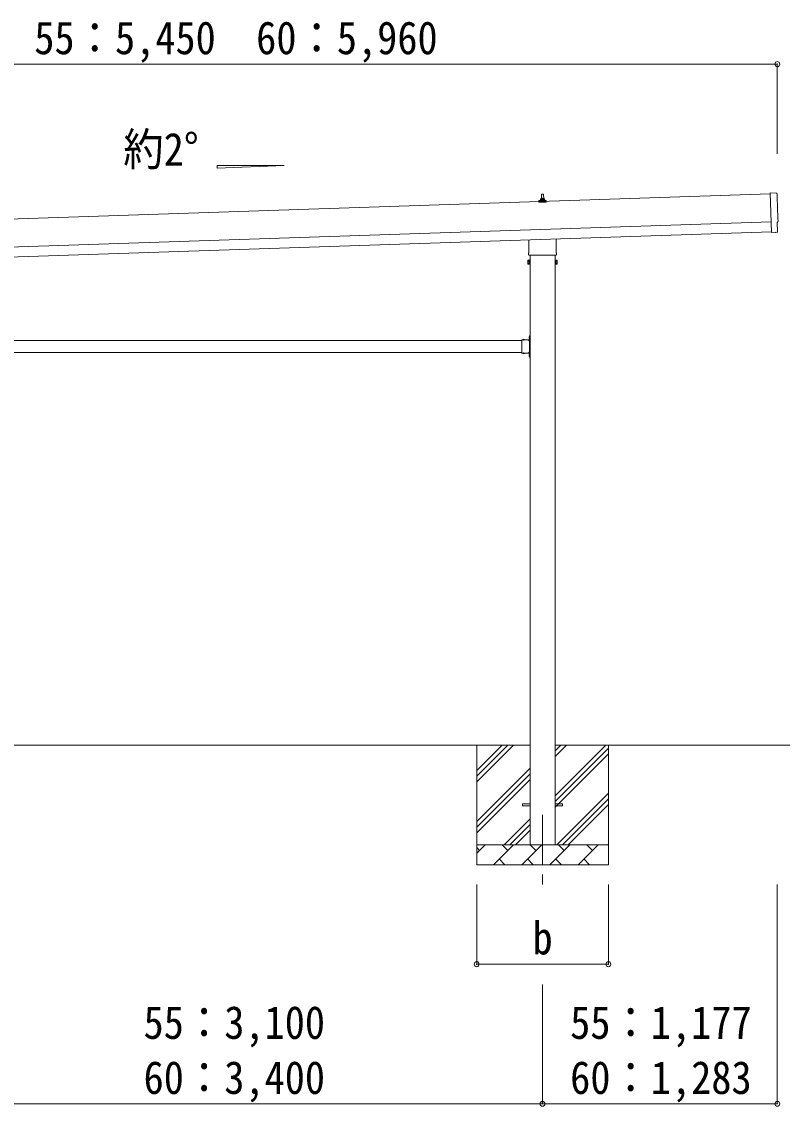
# Model space of a CAD drawing. Units: millimetres at full size, sheet at 1:50; details may follow other scales. Extents: x -14053 to 14053, y -9700 to 9700.
# Drawn here: x -3144 to 669, y -6547 to -1109 of the extents above; entities that cross this region are included whole.
import ezdxf
from ezdxf.enums import TextEntityAlignment as Align

# ---------------------------------------------------------------- set-up
doc = ezdxf.new("R2010")
doc.units = ezdxf.units.MM
doc.header["$LTSCALE"] = 50
doc.header["$PDMODE"] = 32
doc.header["$PDSIZE"] = 25
doc.linetypes.add('CHAIN1', pattern=[8, 5, -1, 1, -1])
doc.linetypes.add('USER3', pattern=[4, 3, -1])
for name, color, linetype, lineweight in [('0-1_壁線', 7, 'CHAIN1', 9), ('0-2_建具', 4, 'Continuous', 13), ('0-3_階段', 7, 'Continuous', 9), ('0-7_ハッチ', 7, 'Continuous', 13), ('0-8_外構', 6, 'Continuous', 5)]:
    doc.layers.add(name, color=color, linetype=linetype, lineweight=lineweight)
doc.styles.add('ＭＳ ゴシック', font='')
doc.styles.get('ＭＳ ゴシック').set_extended_font_data('MS Gothic')

msp = doc.modelspace()

# ---------------------------------------------------------------- linework, layer by layer
at = {"layer": '0-1_壁線'}
msp.add_line((-533.08, -5085.64), (-533.08, -5434.64), dxfattribs=at)
at = {"layer": '0-2_建具'}
for p, q in [((608.28, -1972.56), (-4774.73, -2152)), ((-551.33, -2013.55), (-551.33, -2005.84)), ((-550.95, -2005.05), (-515.21, -2005.05)), ((-550.57, -2004.86), (-543.85, -2003.23)), ((-543.46, -2003.05), (-522.7, -2003.05)), ((-543.08, -2002.26), (-543.08, -1998.05)), ((-542.08, -1998.05), (-524.08, -1998.05)), ((-539.08, -1998.05), (-538.36, -1974.53)), ((-537.36, -1973.55), (-528.81, -1973.55)), ((-527.81, -1974.53), (-527.08, -1998.05)), ((-523.08, -2002.26), (-523.08, -1998.05)), ((-515.6, -2004.86), (-522.32, -2003.23)), ((-514.83, -2013.55), (-514.83, -2005.84)), ((608.11, -1967.48), (614.74, -2166.23)), ((638.28, -1968.05), (608.11, -1967.48)), ((-514.83, -2013.55), (-551.33, -2013.55)), ((-4770.06, -2291.92), (612.95, -2112.49)), ((642.43, -2114.89), (642.94, -2114.87)), ((644, -2161.89), (642.43, -2114.89)), ((-4768.4, -2341.89), (614.61, -2162.46)), ((632.92, -2164.71), (614.74, -2166.23)), ((633.61, -2165.32), (632.92, -2164.71)), ((634.36, -2165.57), (641.26, -2164.98)), ((-601.38, -2267.54), (-601.38, -2202.99)), ((-464.78, -2198.44), (-464.78, -2267.54)), ((-603.08, -2276.31), (-603.08, -2270.81)), ((-465.15, -2279.81), (-601.02, -2279.81)), ((-595.58, -2279.81), (-595.58, -5235.64)), ((-470.58, -5235.64), (-470.58, -2279.81)), ((-463.08, -2270.81), (-463.08, -2276.31)), ((-607.08, -2305.81), (-606.32, -2304.5)), ((-607.08, -2305.81), (-607.08, -2322.81)), ((-607.08, -2322.81), (-606.32, -2324.13)), ((-600.08, -2304.5), (-606.32, -2304.5)), ((-600.08, -2309.4), (-606.32, -2309.4)), ((-600.08, -2319.22), (-606.32, -2319.22)), ((-600.08, -2324.13), (-606.32, -2324.13)), ((-600.08, -2324.13), (-600.08, -2304.5)), ((-600.08, -2305.11), (-597.58, -2305.11)), ((-597.58, -2323.51), (-600.08, -2323.51)), ((-470.58, -2324.81), (-468.58, -2324.81)), ((-466.08, -2305.11), (-468.58, -2305.11)), ((-468.58, -2323.51), (-466.08, -2323.51)), ((-466.08, -2324.13), (-466.08, -2304.5)), ((-466.08, -2304.5), (-459.84, -2304.5)), ((-466.08, -2309.4), (-459.84, -2309.4)), ((-466.08, -2319.22), (-459.84, -2319.22)), ((-466.08, -2324.13), (-459.84, -2324.13)), ((-459.08, -2305.81), (-459.84, -2304.5)), ((-459.08, -2322.81), (-459.84, -2324.13)), ((-459.08, -2305.81), (-459.08, -2322.81)), ((-3528.58, -2707.64), (-637.58, -2707.64)), ((-637.58, -2704.64), (-637.58, -2770.64)), ((-637.58, -2704.64), (-597.58, -2704.64)), ((-634.48, -2704.14), (-634.48, -2704.64)), ((-601.58, -2707.64), (-596.08, -2707.64)), ((-598.09, -2688.74), (-597.58, -2688.74)), ((-597.58, -2684.64), (-595.58, -2684.64)), ((-597.58, -2684.64), (-597.58, -2704.64)), ((-595.58, -2691.64), (-597.58, -2691.64)), ((-595.58, -2697.64), (-597.58, -2697.64)), ((-597.58, -2708.64), (-597.58, -2766.64)), ((-596.08, -2707.64), (-596.08, -2767.64)), ((-3528.58, -2767.64), (-637.58, -2767.64)), ((-637.58, -2770.64), (-597.58, -2770.64)), ((-634.48, -2771.15), (-634.48, -2770.64)), ((-601.58, -2767.64), (-596.08, -2767.64)), ((-597.58, -2768.64), (-601.58, -2768.64)), ((-597.58, -2770.64), (-597.58, -2790.64)), ((-598.09, -2774.74), (-597.58, -2774.74)), ((-595.58, -2777.64), (-597.58, -2777.64)), ((-595.58, -2783.64), (-597.58, -2783.64)), ((-597.58, -2790.64), (-595.58, -2790.64)), ((-633.08, -5031.14), (-595.58, -5031.14)), ((-633.08, -5040.14), (-633.08, -5031.14)), ((-633.08, -5040.14), (-595.58, -5040.14)), ((-470.58, -5031.14), (-433.08, -5031.14)), ((-470.58, -5040.14), (-433.08, -5040.14)), ((-433.08, -5040.14), (-433.08, -5031.14))]:
    msp.add_line(p, q, dxfattribs=at)
msp.add_lwpolyline([(-597.58, -2324.81), (-597.58, -2303.81), (-595.58, -2303.81), (-595.58, -2324.81)], close=True, dxfattribs=at)
for points in [[(-468.58, -2324.81), (-468.58, -2303.81), (-470.58, -2303.81)], [(-634.48, -2704.14), (-622.68, -2704.14), (-622.68, -2704.64)], [(-597.58, -2708.64), (-601.58, -2708.64), (-601.58, -2706.64), (-597.58, -2706.64)], [(-598.09, -2688.74), (-598.09, -2700.54), (-597.58, -2700.54)], [(-634.48, -2771.15), (-622.68, -2771.15), (-622.68, -2770.64)], [(-597.58, -2766.64), (-601.58, -2766.64), (-601.58, -2768.64)], [(-598.09, -2774.74), (-598.09, -2786.54), (-597.58, -2786.54)]]:
    msp.add_lwpolyline(points, dxfattribs=at)
at = {"layer": '0-2_建具', "linetype": 'USER3'}
for points in [[(-631.08, -2702.03), (-629.73, -2704.81), (-628.58, -2705.42)], [(-626.08, -2702.03), (-627.44, -2704.81), (-628.58, -2705.42)], [(-600.19, -2692.14), (-597.42, -2693.5), (-596.81, -2694.64)], [(-600.19, -2697.14), (-597.42, -2695.79), (-596.81, -2694.64)], [(-631.08, -2773.26), (-629.73, -2770.48), (-628.58, -2769.87)], [(-626.08, -2773.26), (-627.44, -2770.48), (-628.58, -2769.87)], [(-600.19, -2778.14), (-597.42, -2779.5), (-596.81, -2780.64)], [(-600.19, -2783.14), (-597.42, -2781.79), (-596.81, -2780.64)]]:
    msp.add_lwpolyline(points, dxfattribs=at)
at = {"layer": '0-2_建具'}
for centre, radius, start, end in [((-550.33, -2005.84), 1, 103.62699, 180), ((-544.08, -2002.26), 1, 283.62699, 0), ((-539, -1998.68), 4.13, 90, 171.17633), ((-542.08, -1999.05), 1, 90, 180), ((-537.36, -1974.55), 1, 90, 178.60509), ((-529.75, -1998.05), 4.83, 133.60282, 180), ((-536.42, -1998.05), 4.83, 0, 46.39718), ((-528.81, -1974.55), 1, 1.39491, 90), ((-527.17, -1998.68), 4.13, 8.82367, 90), ((-524.08, -1999.05), 1, 0, 90), ((-522.08, -2002.26), 1, 180, 256.37301), ((-515.83, -2005.84), 1, 0, 76.37301), ((638.2, -1972.55), 4.5, 1.09537, 88.91326), ((642.79, -2110.38), 4.5, 271.90915, 2.73345), ((634.27, -2164.57), 1, 228.4071, 274.90505), ((-599.08, -2270.81), 4, 125.09963, 180), ((-599.08, -2276.31), 4, 180, 194.47751), ((-599.08, -2276.31), 4, 194.47751, 241.04498), ((-467.08, -2276.31), 4, 298.95502, 345.52249), ((-467.08, -2270.81), 4, 0, 54.90037), ((-467.08, -2276.31), 4, 345.52249, 0), ((-602.74, -2306.95), 4.34, 145.61575, 214.38425), ((-602.74, -2321.67), 4.34, 145.61575, 214.38425), ((-590.84, -2314.31), 16.24, 162.41205, 197.58795), ((-463.43, -2306.95), 4.34, 325.61575, 34.38425), ((-475.32, -2314.31), 16.24, 342.41205, 17.58795), ((-463.43, -2321.67), 4.34, 325.61575, 34.38425), ((-628.58, -2709.88), 8.23, 44.2189, 135.7811), ((-592.35, -2694.64), 8.23, 134.2189, 225.7811), ((-597.58, -2704.64), 2, 270, 0), ((-628.58, -2765.41), 8.23, 224.2189, 315.7811), ((-597.58, -2770.64), 2, 0, 90), ((-592.35, -2780.64), 8.23, 134.2189, 225.7811)]:
    msp.add_arc(centre, radius, start, end, dxfattribs=at)
for centre, major_axis, ratio, start_param, end_param in [((5405.23, -1882.69), (-4760.73, -158.69), 0.99863, 6.2686928, 6.2976566), ((641, -2161.99), (2.25, -2), 0.9974, 5.5252311, 7.0411395)]:
    msp.add_ellipse(centre, major_axis=major_axis, ratio=ratio, start_param=start_param, end_param=end_param, dxfattribs=at)
at = {"layer": '0-3_階段'}
for p, q in [((-595.58, -4735.64), (-3570.58, -4735.64)), ((-863.08, -4735.64), (-863.08, -5335.64)), ((-863.08, -4920.69), (-678.03, -4735.64)), ((-863.08, -4892.41), (-706.32, -4735.64)), ((-863.08, -4864.13), (-734.6, -4735.64)), ((717.8, -4735.64), (-470.58, -4735.64)), ((-470.58, -4990.74), (-215.48, -4735.64)), ((-470.58, -4792.75), (-413.47, -4735.64)), ((-470.58, -4764.47), (-441.76, -4735.64)), ((-470.58, -5019.03), (-203.08, -4751.53)), ((-470.58, -5047.31), (-203.08, -4779.81)), ((-203.08, -4735.64), (-203.08, -5335.64)), ((-863.08, -5118.68), (-595.58, -4851.18)), ((-863.08, -5146.97), (-595.58, -4879.47)), ((-863.08, -5175.25), (-595.58, -4907.75)), ((-460.93, -5235.64), (-203.08, -4977.8)), ((-432.64, -5235.64), (-203.08, -5006.09)), ((-404.36, -5235.64), (-203.08, -5034.37)), ((-725.48, -5235.64), (-595.58, -5105.74)), ((-697.2, -5235.64), (-595.58, -5134.03)), ((-668.92, -5235.64), (-595.58, -5162.31)), ((-863.08, -5235.64), (-203.08, -5235.64)), ((-863.08, -5278.54), (-820.19, -5235.64)), ((-848.74, -5264.2), (-863.08, -5249.86)), ((-778.77, -5335.64), (-678.77, -5235.64)), ((-707.32, -5264.2), (-735.87, -5235.64)), ((-637.35, -5335.64), (-537.35, -5235.64)), ((-565.9, -5264.2), (-594.45, -5235.64)), ((-495.93, -5335.64), (-395.93, -5235.64)), ((-424.48, -5264.2), (-453.03, -5235.64)), ((-354.5, -5335.64), (-254.5, -5235.64)), ((-283.06, -5264.2), (-311.61, -5235.64)), ((-206.37, -5235.64), (-203.08, -5232.36)), ((-750.21, -5307.09), (-721.66, -5335.64)), ((-608.79, -5307.09), (-580.24, -5335.64)), ((-467.37, -5307.09), (-438.82, -5335.64)), ((-325.95, -5307.09), (-297.4, -5335.64)), ((-203.08, -5335.64), (-863.08, -5335.64))]:
    msp.add_line(p, q, dxfattribs=at)
at = {"layer": '0-7_ハッチ', "color": 4}
for p, q in [((-2163.72, -1830.46), (-1827.72, -1830.46)), ((-2163.72, -1842.87), (-2163.72, -1830.46)), ((-1827.72, -1830.46), (-2163.72, -1842.87))]:
    msp.add_line(p, q, dxfattribs=at)
at = {"layer": '0-8_外構'}
for p, q in [((-4805.73, -1321.53), (643.94, -1321.53)), ((643.94, -1321.53), (643.94, -1771.53)), ((-863.08, -5834.64), (-863.08, -5434.64)), ((-203.08, -5834.64), (-203.08, -5434.64)), ((643.94, -6534.64), (643.94, -5434.64)), ((-863.08, -5834.64), (-203.08, -5834.64)), ((-533.08, -6534.64), (-533.08, -5936.64))]:
    msp.add_line(p, q, dxfattribs=at)
msp.add_lwpolyline([(-3633.08, -6534.64), (-533.08, -6534.64), (643.94, -6534.64)], dxfattribs=at)
for p in [(643.94, -1321.53), (-863.08, -5834.64), (-203.08, -5834.64), (-533.08, -6534.64), (643.94, -6534.64)]:
    msp.add_point(p, dxfattribs=at)

# ---------------------------------------------------------------- texts
at = {"layer": '0-7_ハッチ', "style": 'ＭＳ ゴシック', "width": 0.9}
msp.add_text('約2°', height=165, dxfattribs=at).set_placement((-2634.8, -1880.51), align=Align.BOTTOM_LEFT)
at = {"layer": '0-8_外構', "color": 7, "style": 'ＭＳ ゴシック', "width": 0.9}
for s, p in [('55：5,450\u300060：5,960', (-3080.89, -1321.53)), ('b', (-583.08, -5834.64)), ('55：3,100', (-2533.08, -6258.61)), ('55：1,177', (-394.57, -6258.61)), ('60：3,400', (-2533.08, -6534.64)), ('60：1,283', (-394.57, -6534.64))]:
    msp.add_text(s, height=165, dxfattribs=at).set_placement(p, align=Align.BOTTOM_LEFT)

doc.saveas('drawing.dxf')
